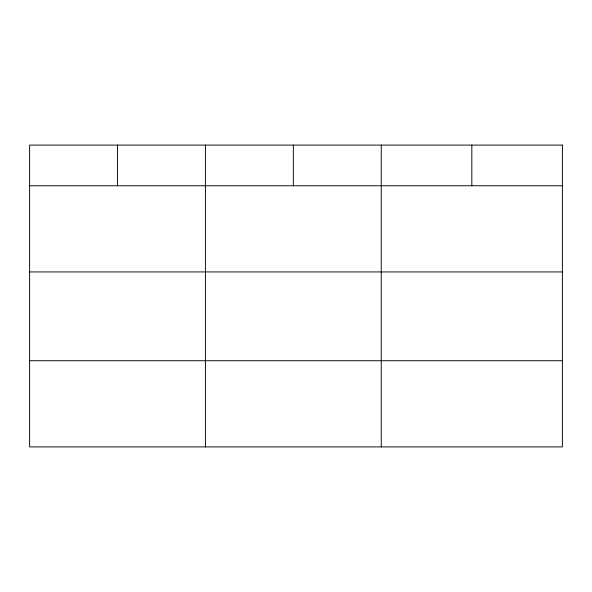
<?xml version="1.0" encoding="UTF-8"?>
<svg xmlns="http://www.w3.org/2000/svg" width="592" height="592" viewBox="0 0 592 592"><rect width="100%" height="100%" fill="white"/><g stroke="black" fill="none" stroke-linecap="round" stroke-linejoin="round"><path stroke-width="0.89" d="M29.6 185.755L562.4 185.755M29.6 271.935L562.4 271.935M29.6 360.728L562.4 360.728M471.824 145.092L471.824 185.755M381.248 145.092L381.248 446.908M293.336 145.092L293.336 185.755M205.424 145.092L205.424 446.908M117.512 145.092L117.512 185.755M562.4 145.092L29.6 145.092L29.6 446.908L562.4 446.908L562.4 145.092"/></g></svg>
